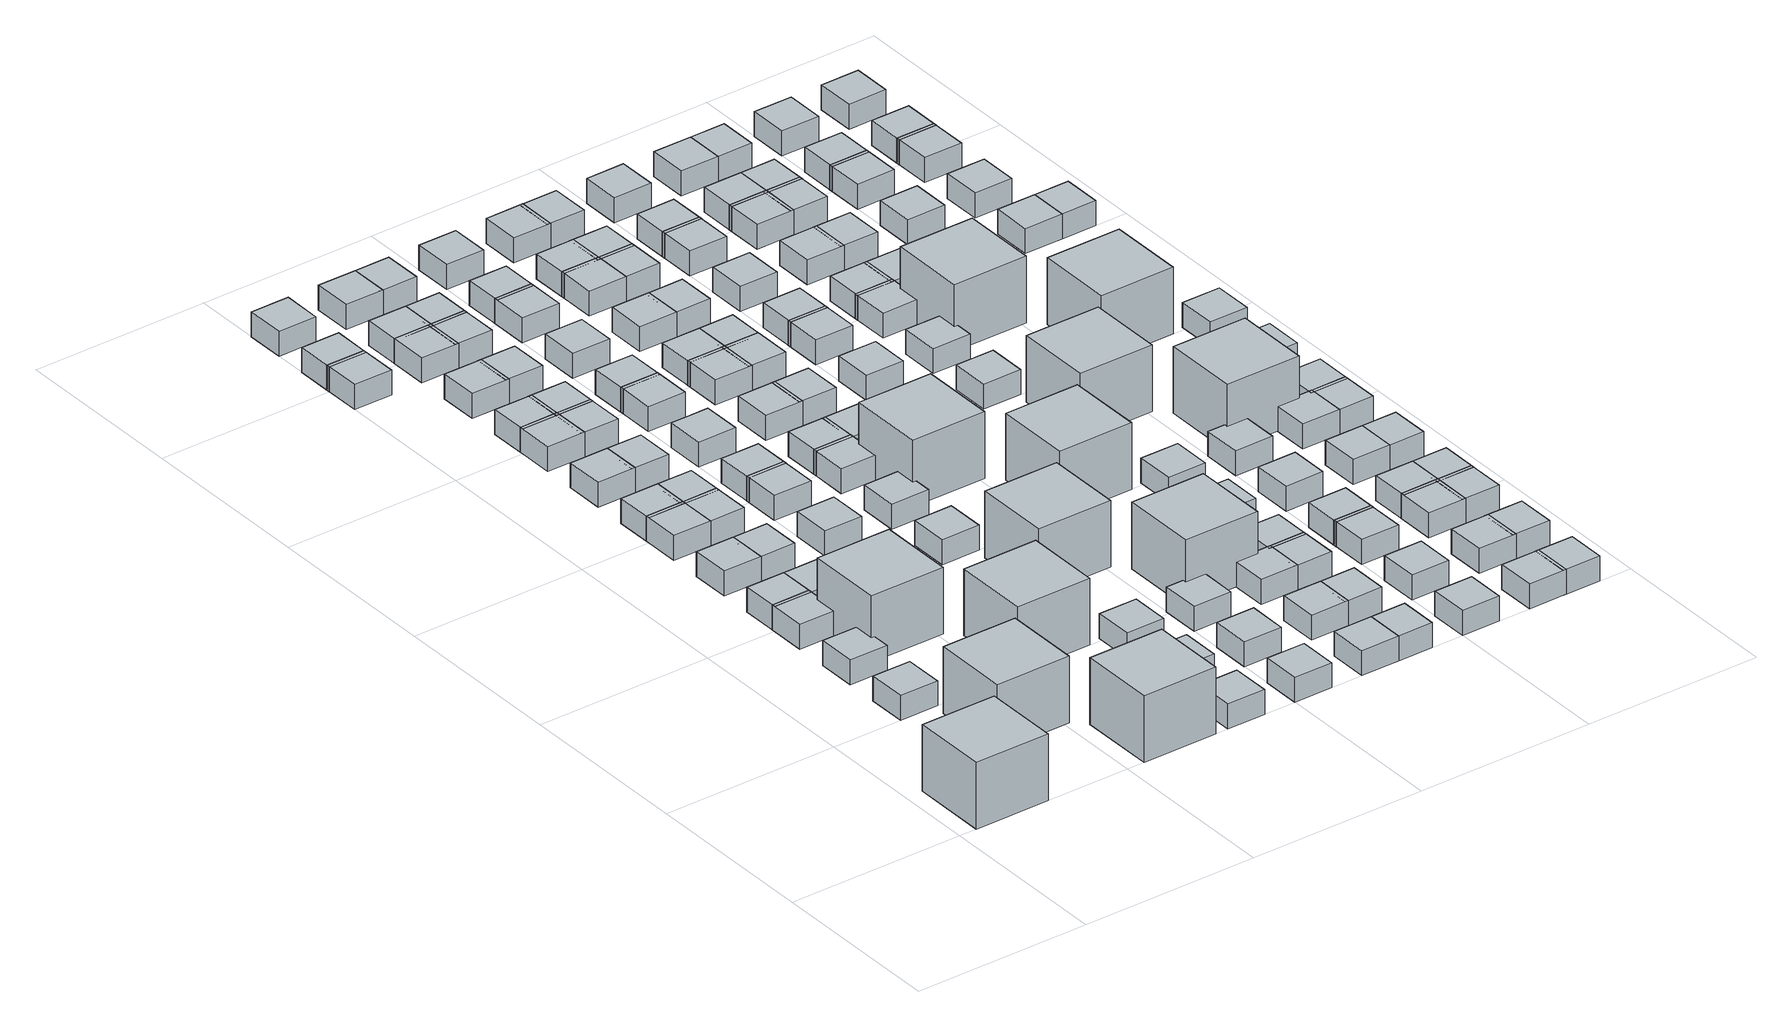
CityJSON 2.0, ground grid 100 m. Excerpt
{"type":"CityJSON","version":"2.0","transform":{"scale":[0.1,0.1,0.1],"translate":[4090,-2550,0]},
"CityObjects":{
"object1":{"type":"GenericCityObject","geometry":[{"type":"Solid","lod":"1","boundaries":[[[[0,1,2,3]],[[4,5,1,0]],[[5,6,2,1]],[[6,7,3,2]],[[7,4,0,3]],[[7,6,5,4]]]]}]},
"object2":{"type":"GenericCityObject","geometry":[{"type":"Solid","lod":"1","boundaries":[[[[8,9,10,11]],[[12,13,9,8]],[[13,14,10,9]],[[14,15,11,10]],[[15,12,8,11]],[[15,14,13,12]]]]}]},
"object3":{"type":"GenericCityObject","geometry":[{"type":"Solid","lod":"1","boundaries":[[[[16,17,18,19]],[[20,21,17,16]],[[21,22,18,17]],[[22,23,19,18]],[[23,20,16,19]],[[23,22,21,20]]]]}]},
"object4":{"type":"GenericCityObject","geometry":[{"type":"Solid","lod":"1","boundaries":[[[[24,25,26,27]],[[28,29,25,24]],[[29,30,26,25]],[[30,31,27,26]],[[31,28,24,27]],[[31,30,29,28]]]]}]},
"object5":{"type":"GenericCityObject","geometry":[{"type":"Solid","lod":"1","boundaries":[[[[32,33,34,35]],[[36,37,33,32]],[[37,38,34,33]],[[38,39,35,34]],[[39,36,32,35]],[[39,38,37,36]]]]}]},
"object6":{"type":"GenericCityObject","geometry":[{"type":"Solid","lod":"1","boundaries":[[[[40,41,42,43]],[[44,45,41,40]],[[45,46,42,41]],[[46,47,43,42]],[[47,44,40,43]],[[47,46,45,44]]]]}]},
"object7":{"type":"GenericCityObject","geometry":[{"type":"Solid","lod":"1","boundaries":[[[[48,49,50,51]],[[52,53,49,48]],[[53,54,50,49]],[[54,55,51,50]],[[55,52,48,51]],[[55,54,53,52]]]]}]},
"object8":{"type":"GenericCityObject","geometry":[{"type":"Solid","lod":"1","boundaries":[[[[56,57,58,59]],[[60,61,57,56]],[[61,62,58,57]],[[62,63,59,58]],[[63,60,56,59]],[[63,62,61,60]]]]}]},
"object9":{"type":"GenericCityObject","geometry":[{"type":"Solid","lod":"1","boundaries":[[[[64,65,66,67]],[[68,69,65,64]],[[69,70,66,65]],[[70,71,67,66]],[[71,68,64,67]],[[71,70,69,68]]]]}]},
"object10":{"type":"GenericCityObject","geometry":[{"type":"Solid","lod":"1","boundaries":[[[[72,73,74,75]],[[76,77,73,72]],[[77,78,74,73]],[[78,79,75,74]],[[79,76,72,75]],[[79,78,77,76]]]]}]},
"object11":{"type":"GenericCityObject","geometry":[{"type":"Solid","lod":"1","boundaries":[[[[80,81,82,83]],[[84,85,81,80]],[[85,86,82,81]],[[86,87,83,82]],[[87,84,80,83]],[[87,86,85,84]]]]}]},
"object12":{"type":"GenericCityObject","geometry":[{"type":"Solid","lod":"1","boundaries":[[[[88,89,90,91]],[[92,93,89,88]],[[93,94,90,89]],[[94,95,91,90]],[[95,92,88,91]],[[95,94,93,92]]]]}]},
"object13":{"type":"GenericCityObject","geometry":[{"type":"Solid","lod":"1","boundaries":[[[[96,97,98,99]],[[100,101,97,96]],[[101,102,98,97]],[[102,103,99,98]],[[103,100,96,99]],[[103,102,101,100]]]]}]},
"object14":{"type":"GenericCityObject","geometry":[{"type":"Solid","lod":"1","boundaries":[[[[104,105,106,107]],[[108,109,105,104]],[[109,110,106,105]],[[110,111,107,106]],[[111,108,104,107]],[[111,110,109,108]]]]}]},
"object15":{"type":"GenericCityObject","geometry":[{"type":"Solid","lod":"1","boundaries":[[[[112,113,114,115]],[[116,117,113,112]],[[117,118,114,113]],[[118,119,115,114]],[[119,116,112,115]],[[119,118,117,116]]]]}]},
"object16":{"type":"GenericCityObject","geometry":[{"type":"Solid","lod":"1","boundaries":[[[[120,121,122,123]],[[124,125,121,120]],[[125,126,122,121]],[[126,127,123,122]],[[127,124,120,123]],[[127,126,125,124]]]]}]},
"object17":{"type":"GenericCityObject","geometry":[{"type":"Solid","lod":"1","boundaries":[[[[128,129,130,131]],[[132,133,129,128]],[[133,134,130,129]],[[134,135,131,130]],[[135,132,128,131]],[[135,134,133,132]]]]}]},
"object18":{"type":"GenericCityObject","geometry":[{"type":"Solid","lod":"1","boundaries":[[[[136,137,138,139]],[[140,141,137,136]],[[141,142,138,137]],[[142,143,139,138]],[[143,140,136,139]],[[143,142,141,140]]]]}]},
"object19":{"type":"GenericCityObject","geometry":[{"type":"Solid","lod":"1","boundaries":[[[[144,145,146,147]],[[148,149,145,144]],[[149,150,146,145]],[[150,151,147,146]],[[151,148,144,147]],[[151,150,149,148]]]]}]},
"object20":{"type":"GenericCityObject","geometry":[{"type":"Solid","lod":"1","boundaries":[[[[152,153,154,155]],[[156,157,153,152]],[[157,158,154,153]],[[158,159,155,154]],[[159,156,152,155]],[[159,158,157,156]]]]}]},
"object21":{"type":"GenericCityObject","geometry":[{"type":"Solid","lod":"1","boundaries":[[[[160,161,162,163]],[[164,165,161,160]],[[165,166,162,161]],[[166,167,163,162]],[[167,164,160,163]],[[167,166,165,164]]]]}]},
"object22":{"type":"GenericCityObject","geometry":[{"type":"Solid","lod":"1","boundaries":[[[[168,169,170,171]],[[172,173,169,168]],[[173,174,170,169]],[[174,175,171,170]],[[175,172,168,171]],[[175,174,173,172]]]]}]},
"object23":{"type":"GenericCityObject","geometry":[{"type":"Solid","lod":"1","boundaries":[[[[176,177,178,179]],[[180,181,177,176]],[[181,182,178,177]],[[182,183,179,178]],[[183,180,176,179]],[[183,182,181,180]]]]}]},
"object24":{"type":"GenericCityObject","geometry":[{"type":"Solid","lod":"1","boundaries":[[[[184,185,186,187]],[[188,189,185,184]],[[189,190,186,185]],[[190,191,187,186]],[[191,188,184,187]],[[191,190,189,188]]]]}]},
"object25":{"type":"GenericCityObject","geometry":[{"type":"Solid","lod":"1","boundaries":[[[[192,193,194,195]],[[196,197,193,192]],[[197,198,194,193]],[[198,199,195,194]],[[199,196,192,195]],[[199,198,197,196]]]]}]},
"object26":{"type":"GenericCityObject","geometry":[{"type":"Solid","lod":"1","boundaries":[[[[200,201,202,203]],[[204,205,201,200]],[[205,206,202,201]],[[206,207,203,202]],[[207,204,200,203]],[[207,206,205,204]]]]}]},
"object27":{"type":"GenericCityObject","geometry":[{"type":"Solid","lod":"1","boundaries":[[[[208,209,210,211]],[[212,213,209,208]],[[213,214,210,209]],[[214,215,211,210]],[[215,212,208,211]],[[215,214,213,212]]]]}]},
"object28":{"type":"GenericCityObject","geometry":[{"type":"Solid","lod":"1","boundaries":[[[[216,217,218,219]],[[220,221,217,216]],[[221,222,218,217]],[[222,223,219,218]],[[223,220,216,219]],[[223,222,221,220]]]]}]},
"object29":{"type":"GenericCityObject","geometry":[{"type":"Solid","lod":"1","boundaries":[[[[224,225,226,227]],[[228,229,225,224]],[[229,230,226,225]],[[230,231,227,226]],[[231,228,224,227]],[[231,230,229,228]]]]}]},
"object30":{"type":"GenericCityObject","geometry":[{"type":"Solid","lod":"1","boundaries":[[[[232,233,234,235]],[[236,237,233,232]],[[237,238,234,233]],[[238,239,235,234]],[[239,236,232,235]],[[239,238,237,236]]]]}]},
"object31":{"type":"GenericCityObject","geometry":[{"type":"Solid","lod":"1","boundaries":[[[[240,241,242,243]],[[244,245,241,240]],[[245,246,242,241]],[[246,247,243,242]],[[247,244,240,243]],[[247,246,245,244]]]]}]},
"object32":{"type":"GenericCityObject","geometry":[{"type":"Solid","lod":"1","boundaries":[[[[248,249,250,251]],[[252,253,249,248]],[[253,254,250,249]],[[254,255,251,250]],[[255,252,248,251]],[[255,254,253,252]]]]}]},
"object33":{"type":"GenericCityObject","geometry":[{"type":"Solid","lod":"1","boundaries":[[[[256,257,258,259]],[[260,261,257,256]],[[261,262,258,257]],[[262,263,259,258]],[[263,260,256,259]],[[263,262,261,260]]]]}]},
"object34":{"type":"GenericCityObject","geometry":[{"type":"Solid","lod":"1","boundaries":[[[[264,265,266,267]],[[268,269,265,264]],[[269,270,266,265]],[[270,271,267,266]],[[271,268,264,267]],[[271,270,269,268]]]]}]},
"object35":{"type":"GenericCityObject","geometry":[{"type":"Solid","lod":"1","boundaries":[[[[272,273,274,275]],[[276,277,273,272]],[[277,278,274,273]],[[278,279,275,274]],[[279,276,272,275]],[[279,278,277,276]]]]}]},
"object36":{"type":"GenericCityObject","geometry":[{"type":"Solid","lod":"1","boundaries":[[[[280,281,282,283]],[[284,285,281,280]],[[285,286,282,281]],[[286,287,283,282]],[[287,284,280,283]],[[287,286,285,284]]]]}]},
"object37":{"type":"GenericCityObject","geometry":[{"type":"Solid","lod":"1","boundaries":[[[[288,289,290,291]],[[292,293,289,288]],[[293,294,290,289]],[[294,295,291,290]],[[295,292,288,291]],[[295,294,293,292]]]]}]},
"object38":{"type":"GenericCityObject","geometry":[{"type":"Solid","lod":"1","boundaries":[[[[296,297,298,299]],[[300,301,297,296]],[[301,302,298,297]],[[302,303,299,298]],[[303,300,296,299]],[[303,302,301,300]]]]}]},
"object39":{"type":"GenericCityObject","geometry":[{"type":"Solid","lod":"1","boundaries":[[[[304,305,306,307]],[[308,309,305,304]],[[309,310,306,305]],[[310,311,307,306]],[[311,308,304,307]],[[311,310,309,308]]]]}]},
"object40":{"type":"GenericCityObject","geometry":[{"type":"Solid","lod":"1","boundaries":[[[[312,313,314,315]],[[316,317,313,312]],[[317,318,314,313]],[[318,319,315,314]],[[319,316,312,315]],[[319,318,317,316]]]]}]},
"object41":{"type":"GenericCityObject","geometry":[{"type":"Solid","lod":"1","boundaries":[[[[320,321,322,323]],[[324,325,321,320]],[[325,326,322,321]],[[326,327,323,322]],[[327,324,320,323]],[[327,326,325,324]]]]}]},
"object42":{"type":"GenericCityObject","geometry":[{"type":"Solid","lod":"1","boundaries":[[[[328,329,330,331]],[[332,333,329,328]],[[333,334,330,329]],[[334,335,331,330]],[[335,332,328,331]],[[335,334,333,332]]]]}]},
"object43":{"type":"GenericCityObject","geometry":[{"type":"Solid","lod":"1","boundaries":[[[[336,337,338,339]],[[340,341,337,336]],[[341,342,338,337]],[[342,343,339,338]],[[343,340,336,339]],[[343,342,341,340]]]]}]},
"object44":{"type":"GenericCityObject","geometry":[{"type":"Solid","lod":"1","boundaries":[[[[344,345,346,347]],[[348,349,345,344]],[[349,350,346,345]],[[350,351,347,346]],[[351,348,344,347]],[[351,350,349,348]]]]}]},
"object45":{"type":"GenericCityObject","geometry":[{"type":"Solid","lod":"1","boundaries":[[[[352,353,354,355]],[[356,357,353,352]],[[357,358,354,353]],[[358,359,355,354]],[[359,356,352,355]],[[359,358,357,356]]]]}]},
"object46":{"type":"GenericCityObject","geometry":[{"type":"Solid","lod":"1","boundaries":[[[[360,361,362,363]],[[364,365,361,360]],[[365,366,362,361]],[[366,367,363,362]],[[367,364,360,363]],[[367,366,365,364]]]]}]},
"object47":{"type":"GenericCityObject","geometry":[{"type":"Solid","lod":"1","boundaries":[[[[368,369,370,371]],[[372,373,369,368]],[[373,374,370,369]],[[374,375,371,370]],[[375,372,368,371]],[[375,374,373,372]]]]}]},
"object48":{"type":"GenericCityObject","geometry":[{"type":"Solid","lod":"1","boundaries":[[[[376,377,378,379]],[[380,381,377,376]],[[381,382,378,377]],[[382,383,379,378]],[[383,380,376,379]],[[383,382,381,380]]]]}]},
"object49":{"type":"GenericCityObject","geometry":[{"type":"Solid","lod":"1","boundaries":[[[[384,385,386,387]],[[388,389,385,384]],[[389,390,386,385]],[[390,391,387,386]],[[391,388,384,387]],[[391,390,389,388]]]]}]},
"object50":{"type":"GenericCityObject","geometry":[{"type":"Solid","lod":"1","boundaries":[[[[392,393,394,395]],[[396,397,393,392]],[[397,398,394,393]],[[398,399,395,394]],[[399,396,392,395]],[[399,398,397,396]]]]}]},
"object51":{"type":"GenericCityObject","geometry":[{"type":"Solid","lod":"1","boundaries":[[[[400,401,402,403]],[[404,405,401,400]],[[405,406,402,401]],[[406,407,403,402]],[[407,404,400,403]],[[407,406,405,404]]]]}]},
"object52":{"type":"GenericCityObject","geometry":[{"type":"Solid","lod":"1","boundaries":[[[[408,409,410,411]],[[412,413,409,408]],[[413,414,410,409]],[[414,415,411,410]],[[415,412,408,411]],[[415,414,413,412]]]]}]},
"object53":{"type":"GenericCityObject","geometry":[{"type":"Solid","lod":"1","boundaries":[[[[416,417,418,419]],[[420,421,417,416]],[[421,422,418,417]],[[422,423,419,418]],[[423,420,416,419]],[[423,422,421,420]]]]}]},
"object54":{"type":"GenericCityObject","geometry":[{"type":"Solid","lod":"1","boundaries":[[[[424,425,426,427]],[[428,429,425,424]],[[429,430,426,425]],[[430,431,427,426]],[[431,428,424,427]],[[431,430,429,428]]]]}]},
"object55":{"type":"GenericCityObject","geometry":[{"type":"Solid","lod":"1","boundaries":[[[[432,433,434,435]],[[436,437,433,432]],[[437,438,434,433]],[[438,439,435,434]],[[439,436,432,435]],[[439,438,437,436]]]]}]},
"object56":{"type":"GenericCityObject","geometry":[{"type":"Solid","lod":"1","boundaries":[[[[440,441,442,443]],[[444,445,441,440]],[[445,446,442,441]],[[446,447,443,442]],[[447,444,440,443]],[[447,446,445,444]]]]}]},
"object57":{"type":"GenericCityObject","geometry":[{"type":"Solid","lod":"1","boundaries":[[[[448,449,450,451]],[[452,453,449,448]],[[453,454,450,449]],[[454,455,451,450]],[[455,452,448,451]],[[455,454,453,452]]]]}]},
"object58":{"type":"GenericCityObject","geometry":[{"type":"Solid","lod":"1","boundaries":[[[[456,457,458,459]],[[460,461,457,456]],[[461,462,458,457]],[[462,463,459,458]],[[463,460,456,459]],[[463,462,461,460]]]]}]},
"object59":{"type":"GenericCityObject","geometry":[{"type":"Solid","lod":"1","boundaries":[[[[464,465,466,467]],[[468,469,465,464]],[[469,470,466,465]],[[470,471,467,466]],[[471,468,464,467]],[[471,470,469,468]]]]}]},
"object60":{"type":"GenericCityObject","geometry":[{"type":"Solid","lod":"1","boundaries":[[[[472,473,474,475]],[[476,477,473,472]],[[477,478,474,473]],[[478,479,475,474]],[[479,476,472,475]],[[479,478,477,476]]]]}]},
"object61":{"type":"GenericCityObject","geometry":[{"type":"Solid","lod":"1","boundaries":[[[[480,481,482,483]],[[484,485,481,480]],[[485,486,482,481]],[[486,487,483,482]],[[487,484,480,483]],[[487,486,485,484]]]]}]},
"object62":{"type":"GenericCityObject","geometry":[{"type":"Solid","lod":"1","boundaries":[[[[488,489,490,491]],[[492,493,489,488]],[[493,494,490,489]],[[494,495,491,490]],[[495,492,488,491]],[[495,494,493,492]]]]}]},
"object63":{"type":"GenericCityObject","geometry":[{"type":"Solid","lod":"1","boundaries":[[[[496,497,498,499]],[[500,501,497,496]],[[501,502,498,497]],[[502,503,499,498]],[[503,500,496,499]],[[503,502,501,500]]]]}]},
"object64":{"type":"GenericCityObject","geometry":[{"type":"Solid","lod":"1","boundaries":[[[[504,505,506,507]],[[508,509,505,504]],[[509,510,506,505]],[[510,511,507,506]],[[511,508,504,507]],[[511,510,509,508]]]]}]},
"object65":{"type":"GenericCityObject","geometry":[{"type":"Solid","lod":"1","boundaries":[[[[512,513,514,515]],[[516,517,513,512]],[[517,518,514,513]],[[518,519,515,514]],[[519,516,512,515]],[[519,518,517,516]]]]}]},
"object66":{"type":"GenericCityObject","geometry":[{"type":"Solid","lod":"1","boundaries":[[[[520,521,522,523]],[[524,525,521,520]],[[525,526,522,521]],[[526,527,523,522]],[[527,524,520,523]],[[527,526,525,524]]]]}]},
"object67":{"type":"GenericCityObject","geometry":[{"type":"Solid","lod":"1","boundaries":[[[[528,529,530,531]],[[532,533,529,528]],[[533,534,530,529]],[[534,535,531,530]],[[535,532,528,531]],[[535,534,533,532]]]]}]},
"object68":{"type":"GenericCityObject","geometry":[{"type":"Solid","lod":"1","boundaries":[[[[536,537,538,539]],[[540,541,537,536]],[[541,542,538,537]],[[542,543,539,538]],[[543,540,536,539]],[[543,542,541,540]]]]}]},
"object69":{"type":"GenericCityObject","geometry":[{"type":"Solid","lod":"1","boundaries":[[[[544,545,546,547]],[[548,549,545,544]],[[549,550,546,545]],[[550,551,547,546]],[[551,548,544,547]],[[551,550,549,548]]]]}]},
"object70":{"type":"GenericCityObject","geometry":[{"type":"Solid","lod":"1","boundaries":[[[[552,553,554,555]],[[556,557,553,552]],[[557,558,554,553]],[[558,559,555,554]],[[559,556,552,555]],[[559,558,557,556]]]]}]},
"object71":{"type":"GenericCityObject","geometry":[{"type":"Solid","lod":"1","boundaries":[[[[560,561,562,563]],[[564,565,561,560]],[[565,566,562,561]],[[566,567,563,562]],[[567,564,560,563]],[[567,566,565,564]]]]}]},
"object72":{"type":"GenericCityObject","geometry":[{"type":"Solid","lod":"1","boundaries":[[[[568,569,570,571]],[[572,573,569,568]],[[573,574,570,569]],[[574,575,571,570]],[[575,572,568,571]],[[575,574,573,572]]]]}]},
"object73":{"type":"GenericCityObject","geometry":[{"type":"Solid","lod":"1","boundaries":[[[[576,577,578,579]],[[580,581,577,576]],[[581,582,578,577]],[[582,583,579,578]],[[583,580,576,579]],[[583,582,581,580]]]]}]},
"object74":{"type":"GenericCityObject","geometry":[{"type":"Solid","lod":"1","boundaries":[[[[584,585,586,587]],[[588,589,585,584]],[[589,590,586,585]],[[590,591,587,586]],[[591,588,584,587]],[[591,590,589,588]]]]}]},
"object75":{"type":"GenericCityObject","geometry":[{"type":"Solid","lod":"1","boundaries":[[[[592,593,594,595]],[[596,597,593,592]],[[597,598,594,593]],[[598,599,595,594]],[[599,596,592,595]],[[599,598,597,596]]]]}]},
"object76":{"type":"GenericCityObject","geometry":[{"type":"Solid","lod":"1","boundaries":[[[[600,601,602,603]],[[604,605,601,600]],[[605,606,602,601]],[[606,607,603,602]],[[607,604,600,603]],[[607,606,605,604]]]]}]},
"object77":{"type":"GenericCityObject","geometry":[{"type":"Solid","lod":"1","boundaries":[[[[608,609,610,611]],[[612,613,609,608]],[[613,614,610,609]],[[614,615,611,610]],[[615,612,608,611]],[[615,614,613,612]]]]}]},
"object78":{"type":"GenericCityObject","geometry":[{"type":"Solid","lod":"1","boundaries":[[[[616,617,618,619]],[[620,621,617,616]],[[621,622,618,617]],[[622,623,619,618]],[[623,620,616,619]],[[623,622,621,620]]]]}]},
"object79":{"type":"GenericCityObject","geometry":[{"type":"Solid","lod":"1","boundaries":[[[[624,625,626,627]],[[628,629,625,624]],[[629,630,626,625]],[[630,631,627,626]],[[631,628,624,627]],[[631,630,629,628]]]]}]},
"object80":{"type":"GenericCityObject","geometry":[{"type":"Solid","lod":"1","boundaries":[[[[632,633,634,635]],[[636,637,633,632]],[[637,638,634,633]],[[638,639,635,634]],[[639,636,632,635]],[[639,638,637,636]]]]}]},
"object81":{"type":"GenericCityObject","geometry":[{"type":"Solid","lod":"1","boundaries":[[[[640,641,642,643]],[[644,645,641,640]],[[645,646,642,641]],[[646,647,643,642]],[[647,644,640,643]],[[647,646,645,644]]]]}]},
"object82":{"type":"GenericCityObject","geometry":[{"type":"Solid","lod":"1","boundaries":[[[[648,649,650,651]],[[652,653,649,648]],[[653,654,650,649]],[[654,655,651,650]],[[655,652,648,651]],[[655,654,653,652]]]]}]},
"object83":{"type":"GenericCityObject","geometry":[{"type":"Solid","lod":"1","boundaries":[[[[656,657,658,659]],[[660,661,657,656]],[[661,662,658,657]],[[662,663,659,658]],[[663,660,656,659]],[[663,662,661,660]]]]}]},
"object84":{"type":"GenericCityObject","geometry":[{"type":"Solid","lod":"1","boundaries":[[[[664,665,666,667]],[[668,669,665,664]],[[669,670,666,665]],[[670,671,667,666]],[[671,668,664,667]],[[671,670,669,668]]]]}]},
"object85":{"type":"GenericCityObject","geometry":[{"type":"Solid","lod":"1","boundaries":[[[[672,673,674,675]],[[676,677,673,672]],[[677,678,674,673]],[[678,679,675,674]],[[679,676,672,675]],[[679,678,677,676]]]]}]},
"object86":{"type":"GenericCityObject","geometry":[{"type":"Solid","lod":"1","boundaries":[[[[680,681,682,683]],[[684,685,681,680]],[[685,686,682,681]],[[686,687,683,682]],[[687,684,680,683]],[[687,686,685,684]]]]}]},
"object87":{"type":"GenericCityObject","geometry":[{"type":"Solid","lod":"1","boundaries":[[[[688,689,690,691]],[[692,693,689,688]],[[693,694,690,689]],[[694,695,691,690]],[[695,692,688,691]],[[695,694,693,692]]]]}]},
"object88":{"type":"GenericCityObject","geometry":[{"type":"Solid","lod":"1","boundaries":[[[[696,697,698,699]],[[700,701,697,696]],[[701,702,698,697]],[[702,703,699,698]],[[703,700,696,699]],[[703,702,701,700]]]]}]},
"object89":{"type":"GenericCityObject","geometry":[{"type":"Solid","lod":"1","boundaries":[[[[704,705,706,707]],[[708,709,705,704]],[[709,710,706,705]],[[710,711,707,706]],[[711,708,704,707]],[[711,710,709,708]]]]}]},
"object90":{"type":"GenericCityObject","geometry":[{"type":"Solid","lod":"1","boundaries":[[[[712,713,714,715]],[[716,717,713,712]],[[717,718,714,713]],[[718,719,715,714]],[[719,716,712,715]],[[719,718,717,716]]]]}]},
"object91":{"type":"GenericCityObject","geometry":[{"type":"Solid","lod":"1","boundaries":[[[[720,721,722,723]],[[724,725,721,720]],[[725,726,722,721]],[[726,727,723,722]],[[727,724,720,723]],[[727,726,725,724]]]]}]},
"object92":{"type":"GenericCityObject","geometry":[{"type":"Solid","lod":"1","boundaries":[[[[728,729,730,731]],[[732,733,729,728]],[[733,734,730,729]],[[734,735,731,730]],[[735,732,728,731]],[[735,734,733,732]]]]}]},
"object93":{"type":"GenericCityObject","geometry":[{"type":"Solid","lod":"1","boundaries":[[[[736,737,738,739]],[[740,741,737,736]],[[741,742,738,737]],[[742,743,739,738]],[[743,740,736,739]],[[743,742,741,740]]]]}]},
"object94":{"type":"GenericCityObject","geometry":[{"type":"Solid","lod":"1","boundaries":[[[[744,745,746,747]],[[748,749,745,744]],[[749,750,746,745]],[[750,751,747,746]],[[751,748,744,747]],[[751,750,749,748]]]]}]},
"object95":{"type":"GenericCityObject","geometry":[{"type":"Solid","lod":"1","boundaries":[[[[752,753,754,755]],[[756,757,753,752]],[[757,758,754,753]],[[758,759,755,754]],[[759,756,752,755]],[[759,758,757,756]]]]}]},
"object96":{"type":"GenericCityObject","geometry":[{"type":"Solid","lod":"1","boundaries":[[[[760,761,762,763]],[[764,765,761,760]],[[765,766,762,761]],[[766,767,763,762]],[[767,764,760,763]],[[767,766,765,764]]]]}]},
"object97":{"type":"GenericCityObject","geometry":[{"type":"Solid","lod":"1","boundaries":[[[[768,769,770,771]],[[772,773,769,768]],[[773,774,770,769]],[[774,775,771,770]],[[775,772,768,771]],[[775,774,773,772]]]]}]},
"object98":{"type":"GenericCityObject","geometry":[{"type":"Solid","lod":"1","boundaries":[[[[776,777,778,779]],[[780,781,777,776]],[[781,782,778,777]],[[782,783,779,778]],[[783,780,776,779]],[[783,782,781,780]]]]}]},
"object99":{"type":"GenericCityObject","geometry":[{"type":"Solid","lod":"1","boundaries":[[[[784,785,786,787]],[[788,789,785,784]],[[789,790,786,785]],[[790,791,787,786]],[[791,788,784,787]],[[791,790,789,788]]]]}]},
"object100":{"type":"GenericCityObject","geometry":[{"type":"Solid","lod":"1","boundaries":[[[[792,793,794,795]],[[796,797,793,792]],[[797,798,794,793]],[[798,799,795,794]],[[799,796,792,795]],[[799,798,797,796]]]]}]},
"object101":{"type":"GenericCityObject","geometry":[{"type":"Solid","lod":"1","boundaries":[[[[800,801,802,803]],[[804,805,801,800]],[[805,806,802,801]],[[806,807,803,802]],[[807,804,800,803]],[[807,806,805,804]]]]}]},
"object102":{"type":"GenericCityObject","geometry":[{"type":"Solid","lod":"1","boundaries":[[[[808,809,810,811]],[[812,813,809,808]],[[813,814,810,809]],[[814,815,811,810]],[[815,812,808,811]],[[815,814,813,812]]]]}]},
"object103":{"type":"GenericCityObject","geometry":[{"type":"Solid","lod":"1","boundaries":[[[[816,817,818,819]],[[820,821,817,816]],[[821,822,818,817]],[[822,823,819,818]],[[823,820,816,819]],[[823,822,821,820]]]]}]},
"object104":{"type":"GenericCityObject","geometry":[{"type":"Solid","lod":"1","boundaries":[[[[824,825,826,827]],[[828,829,825,824]],[[829,830,826,825]],[[830,831,827,826]],[[831,828,824,827]],[[831,830,829,828]]]]}]},
"object105":{"type":"GenericCityObject","geometry":[{"type":"Solid","lod":"1","boundaries":[[[[832,833,834,835]],[[836,837,833,832]],[[837,838,834,833]],[[838,839,835,834]],[[839,836,832,835]],[[839,838,837,836]]]]}]},
"object106":{"type":"GenericCityObject","geometry":[{"type":"Solid","lod":"1","boundaries":[[[[840,841,842,843]],[[844,845,841,840]],[[845,846,842,841]],[[846,847,843,842]],[[847,844,840,843]],[[847,846,845,844]]]]}]},
"object107":{"type":"GenericCityObject","geometry":[{"type":"Solid","lod":"1","boundaries":[[[[848,849,850,851]],[[852,853,849,848]],[[853,854,850,849]],[[854,855,851,850]],[[855,852,848,851]],[[855,854,853,852]]]]}]},
"object108":{"type":"GenericCityObject","geometry":[{"type":"Solid","lod":"1","boundaries":[[[[856,857,858,859]],[[860,861,857,856]],[[861,862,858,857]],[[862,863,859,858]],[[863,860,856,859]],[[863,862,861,860]]]]}]},
"object109":{"type":"GenericCityObject","geometry":[{"type":"Solid","lod":"1","boundaries":[[[[864,865,866,867]],[[868,869,865,864]],[[869,870,866,865]],[[870,871,867,866]],[[871,868,864,867]],[[871,870,869,868]]]]}]},
"object110":{"type":"GenericCityObject","geometry":[{"type":"Solid","lod":"1","boundaries":[[[[872,873,874,875]],[[876,877,873,872]],[[877,878,874,873]],[[878,879,875,874]],[[879,876,872,875]],[[879,878,877,876]]]]}]},
"object111":{"type":"GenericCityObject","geometry":[{"type":"Solid","lod":"1","boundaries":[[[[880,881,882,883]],[[884,885,881,880]],[[885,886,882,881]],[[886,887,883,882]],[[887,884,880,883]],[[887,886,885,884]]]]}]},
"object112":{"type":"GenericCityObject","geometry":[{"type":"Solid","lod":"1","boundaries":[[[[888,889,890,891]],[[892,893,889,888]],[[893,894,890,889]],[[894,895,891,890]],[[895,892,888,891]],[[895,894,893,892]]]]}]},
"object113":{"type":"GenericCityObject","geometry":[{"type":"Solid","lod":"1","boundaries":[[[[896,897,898,899]],[[900,901,897,896]],[[901,902,898,897]],[[902,903,899,898]],[[903,900,896,899]],[[903,902,901,900]]]]}]},
"object114":{"type":"GenericCityObject","geometry":[{"type":"Solid","lod":"1","boundaries":[[[[904,905,906,907]],[[908,909,905,904]],[[909,910,906,905]],[[910,911,907,906]],[[911,908,904,907]],[[911,910,909,908]]]]}]},
"object115":{"type":"GenericCityObject","geometry":[{"type":"Solid","lod":"1","boundaries":[[[[912,913,914,915]],[[916,917,913,912]],[[917,918,914,913]],[[918,919,915,914]],[[919,916,912,915]],[[919,918,917,916]]]]}]},
"object116":{"type":"GenericCityObject","geometry":[{"type":"Solid","lod":"1","boundaries":[[[[920,921,922,923]],[[924,925,921,920]],[[925,926,922,921]],[[926,927,923,922]],[[927,924,920,923]],[[927,926,925,924]]]]}]},
"object117":{"type":"GenericCityObject","geometry":[{"type":"Solid","lod":"1","boundaries":[[[[928,929,930,931]],[[932,933,929,928]],[[933,934,930,929]],[[934,935,931,930]],[[935,932,928,931]],[[935,934,933,932]]]]}]},
"object118":{"type":"GenericCityObject","geometry":[{"type":"Solid","lod":"1","boundaries":[[[[936,937,938,939]],[[940,941,937,936]],[[941,942,938,937]],[[942,943,939,938]],[[943,940,936,939]],[[943,942,941,940]]]]}]},
"object119":{"type":"GenericCityObject","geometry":[{"type":"Solid","lod":"1","boundaries":[[[[944,945,946,947]],[[948,949,945,944]],[[949,950,946,945]],[[950,951,947,946]],[[951,948,944,947]],[[951,950,949,948]]]]}]},
"object120":{"type":"GenericCityObject","geometry":[{"type":"Solid","lod":"1","boundaries":[[[[952,953,954,955]],[[956,957,953,952]],[[957,958,954,953]],[[958,959,955,954]],[[959,956,952,955]],[[959,958,957,956]]]]}]},
"object121":{"type":"GenericCityObject","geometry":[{"type":"Solid","lod":"1","boundaries":[[[[960,961,962,963]],[[964,965,961,960]],[[965,966,962,961]],[[966,967,963,962]],[[967,964,960,963]],[[967,966,965,964]]]]}]},
"object122":{"type":"GenericCityObject","geometry":[{"type":"Solid","lod":"1","boundaries":[[[[968,969,970,971]],[[972,973,969,968]],[[973,974,970,969]],[[974,975,971,970]],[[975,972,968,971]],[[975,974,973,972]]]]}]},
"object123":{"type":"GenericCityObject","geometry":[{"type":"Solid","lod":"1","boundaries":[[[[976,977,978,979]],[[980,981,977,976]],[[981,982,978,977]],[[982,983,979,978]],[[983,980,976,979]],[[983,982,981,980]]]]}]},
"object124":{"type":"GenericCityObject","geometry":[{"type":"Solid","lod":"1","boundaries":[[[[984,985,986,987]],[[988,989,985,984]],[[989,990,986,985]],[[990,991,987,986]],[[991,988,984,987]],[[991,990,989,988]]]]}]},
"object125":{"type":"GenericCityObject","geometry":[{"type":"Solid","lod":"1","boundaries":[[[[992,993,994,995]],[[996,997,993,992]],[[997,998,994,993]],[[998,999,995,994]],[[999,996,992,995]],[[999,998,997,996]]]]}]},
"object126":{"type":"GenericCityObject","geometry":[{"type":"Solid","lod":"1","boundaries":[[[[1000,1001,1002,1003]],[[1004,1005,1001,1000]],[[1005,1006,1002,1001]],[[1006,1007,1003,1002]],[[1007,1004,1000,1003]],[[1007,1006,1005,1004]]]]}]},
"object127":{"type":"GenericCityObject","geometry":[{"type":"Solid","lod":"1","boundaries":[[[[1008,1009,1010,1011]],[[1012,1013,1009,1008]],[[1013,1014,1010,1009]],[[1014,1015,1011,1010]],[[1015,1012,1008,1011]],[[1015,1014,1013,1012]]]]}]},
"object128":{"type":"GenericCityObject","geometry":[{"type":"Solid","lod":"1","boundaries":[[[[1016,1017,1018,1019]],[[1020,1021,1017,1016]],[[1021,1022,1018,1017]],[[1022,1023,1019,1018]],[[1023,1020,1016,1019]],[[1023,1022,1021,1020]]]]}]},
"object129":{"type":"GenericCityObject","geometry":[{"type":"Solid","lod":"1","boundaries":[[[[1024,1025,1026,1027]],[[1028,1029,1025,1024]],[[1029,1030,1026,1025]],[[1030,1031,1027,1026]],[[1031,1028,1024,1027]],[[1031,1030,1029,1028]]]]}]},
"object130":{"type":"GenericCityObject","geometry":[{"type":"Solid","lod":"1","boundaries":[[[[1032,1033,1034,1035]],[[1036,1037,1033,1032]],[[1037,1038,1034,1033]],[[1038,1039,1035,1034]],[[1039,1036,1032,1035]],[[1039,1038,1037,1036]]]]}]},
"object131":{"type":"GenericCityObject","geometry":[{"type":"Solid","lod":"1","boundaries":[[[[1040,1041,1042,1043]],[[1044,1045,1041,1040]],[[1045,1046,1042,1041]],[[1046,1047,1043,1042]],[[1047,1044,1040,1043]],[[1047,1046,1045,1044]]]]}]},
"object132":{"type":"GenericCityObject","geometry":[{"type":"Solid","lod":"1","boundaries":[[[[1048,1049,1050,1051]],[[1052,1053,1049,1048]],[[1053,1054,1050,1049]],[[1054,1055,1051,1050]],[[1055,1052,1048,1051]],[[1055,1054,1053,1052]]]]}]},
"object133":{"type":"GenericCityObject","geometry":[{"type":"Solid","lod":"1","boundaries":[[[[1056,1057,1058,1059]],[[1060,1061,1057,1056]],[[1061,1062,1058,1057]],[[1062,1063,1059,1058]],[[1063,1060,1056,1059]],[[1063,1062,1061,1060]]]]}]},
"object134":{"type":"GenericCityObject","geometry":[{"type":"Solid","lod":"1","boundaries":[[[[1064,1065,1066,1067]],[[1068,1069,1065,1064]],[[1069,1070,1066,1065]],[[1070,1071,1067,1066]],[[1071,1068,1064,1067]],[[1071,1070,1069,1068]]]]}]},
"object135":{"type":"GenericCityObject","geometry":[{"type":"Solid","lod":"1","boundaries":[[[[1072,1073,1074,1075]],[[1076,1077,1073,1072]],[[1077,1078,1074,1073]],[[1078,1079,1075,1074]],[[1079,1076,1072,1075]],[[1079,1078,1077,1076]]]]}]},
"object136":{"type":"GenericCityObject","geometry":[{"type":"Solid","lod":"1","boundaries":[[[[1080,1081,1082,1083]],[[1084,1085,1081,1080]],[[1085,1086,1082,1081]],[[1086,1087,1083,1082]],[[1087,1084,1080,1083]],[[1087,1086,1085,1084]]]]}]},
"object137":{"type":"GenericCityObject","geometry":[{"type":"Solid","lod":"1","boundaries":[[[[1088,1089,1090,1091]],[[1092,1093,1089,1088]],[[1093,1094,1090,1089]],[[1094,1095,1091,1090]],[[1095,1092,1088,1091]],[[1095,1094,1093,1092]]]]}]},
"object138":{"type":"GenericCityObject","geometry":[{"type":"Solid","lod":"1","boundaries":[[[[1096,1097,1098,1099]],[[1100,1101,1097,1096]],[[1101,1102,1098,1097]],[[1102,1103,1099,1098]],[[1103,1100,1096,1099]],[[1103,1102,1101,1100]]]]}]},
"object139":{"type":"GenericCityObject","geometry":[{"type":"Solid","lod":"1","boundaries":[[[[1104,1105,1106,1107]],[[1108,1109,1105,1104]],[[1109,1110,1106,1105]],[[1110,1111,1107,1106]],[[1111,1108,1104,1107]],[[1111,1110,1109,1108]]]]}]}
},
"vertices":[
[100,0,0],[529,0,0],[529,429,0],[100,429,0],[100,0,375],[529,0,375],[529,429,375],[100,429,375],
[400,1000,0],[620,1000,0],[620,1220,0],[400,1220,0],[400,1000,140],[620,1000,140],[620,1220,140],[400,1220,140],
[400,1400,0],[620,1400,0],[620,1620,0],[400,1620,0],[400,1400,140],[620,1400,140],[620,1620,140],[400,1620,140],
[600,500,0],[1029,500,0],[1029,929,0],[600,929,0],[600,500,375],[1029,500,375],[1029,929,375],[600,929,375],
[400,1800,0],[620,1800,0],[620,2020,0],[400,2020,0],[400,1800,140],[620,1800,140],[620,2020,140],[400,2020,140],
[400,2000,0],[620,2000,0],[620,2220,0],[400,2220,0],[400,2000,140],[620,2000,140],[620,2220,140],[400,2220,140],
[400,2400,0],[620,2400,0],[620,2620,0],[400,2620,0],[400,2400,140],[620,2400,140],[620,2620,140],[400,2620,140],
[600,1500,0],[1029,1500,0],[1029,1929,0],[600,1929,0],[600,1500,375],[1029,1500,375],[1029,1929,375],[600,1929,375],
[600,2000,0],[820,2000,0],[820,2220,0],[600,2220,0],[600,2000,140],[820,2000,140],[820,2220,140],[600,2220,140],
[1100,0,0],[1529,0,0],[1529,429,0],[1100,429,0],[1100,0,375],[1529,0,375],[1529,429,375],[1100,429,375],
[400,2800,0],[620,2800,0],[620,3020,0],[400,3020,0],[400,2800,140],[620,2800,140],[620,3020,140],[400,3020,140],
[400,3000,0],[620,3000,0],[620,3220,0],[400,3220,0],[400,3000,140],[620,3000,140],[620,3220,140],[400,3220,140],
[600,2400,0],[820,2400,0],[820,2620,0],[600,2620,0],[600,2400,140],[820,2400,140],[820,2620,140],[600,2620,140],
[400,3400,0],[620,3400,0],[620,3620,0],[400,3620,0],[400,3400,140],[620,3400,140],[620,3620,140],[400,3620,140],
[0,4800,0],[220,4800,0],[220,5020,0],[0,5020,0],[0,4800,140],[220,4800,140],[220,5020,140],[0,5020,140],
[600,2800,0],[820,2800,0],[820,3020,0],[600,3020,0],[600,2800,140],[820,2800,140],[820,3020,140],[600,3020,140],
[0,5000,0],[220,5000,0],[220,5220,0],[0,5220,0],[0,5000,140],[220,5000,140],[220,5220,140],[0,5220,140],
[600,3000,0],[820,3000,0],[820,3220,0],[600,3220,0],[600,3000,140],[820,3000,140],[820,3220,140],[600,3220,140],
[1100,1000,0],[1529,1000,0],[1529,1429,0],[1100,1429,0],[1100,1000,375],[1529,1000,375],[1529,1429,375],[1100,1429,375],
[400,3800,0],[620,3800,0],[620,4020,0],[400,4020,0],[400,3800,140],[620,3800,140],[620,4020,140],[400,4020,140],
[400,4000,0],[620,4000,0],[620,4220,0],[400,4220,0],[400,4000,140],[620,4000,140],[620,4220,140],[400,4220,140],
[1000,2000,0],[1220,2000,0],[1220,2220,0],[1000,2220,0],[1000,2000,140],[1220,2000,140],[1220,2220,140],[1000,2220,140],
[1600,0,0],[1820,0,0],[1820,220,0],[1600,220,0],[1600,0,140],[1820,0,140],[1820,220,140],[1600,220,140],
[0,5400,0],[220,5400,0],[220,5620,0],[0,5620,0],[0,5400,140],[220,5400,140],[220,5620,140],[0,5620,140],
[600,3400,0],[820,3400,0],[820,3620,0],[600,3620,0],[600,3400,140],[820,3400,140],[820,3620,140],[600,3620,140],
[400,4400,0],[620,4400,0],[620,4620,0],[400,4620,0],[400,4400,140],[620,4400,140],[620,4620,140],[400,4620,140],
[1000,2400,0],[1220,2400,0],[1220,2620,0],[1000,2620,0],[1000,2400,140],[1220,2400,140],[1220,2620,140],[1000,2620,140],
[1600,400,0],[1820,400,0],[1820,620,0],[1600,620,0],[1600,400,140],[1820,400,140],[1820,620,140],[1600,620,140],
[600,3800,0],[820,3800,0],[820,4020,0],[600,4020,0],[600,3800,140],[820,3800,140],[820,4020,140],[600,4020,140],
[600,4000,0],[820,4000,0],[820,4220,0],[600,4220,0],[600,4000,140],[820,4000,140],[820,4220,140],[600,4220,140],
[400,4800,0],[620,4800,0],[620,5020,0],[400,5020,0],[400,4800,140],[620,4800,140],[620,5020,140],[400,5020,140],
[1000,2800,0],[1220,2800,0],[1220,3020,0],[1000,3020,0],[1000,2800,140],[1220,2800,140],[1220,3020,140],[1000,3020,140],
[1600,800,0],[1820,800,0],[1820,1020,0],[1600,1020,0],[1600,800,140],[1820,800,140],[1820,1020,140],[1600,1020,140],
[400,5000,0],[620,5000,0],[620,5220,0],[400,5220,0],[400,5000,140],[620,5000,140],[620,5220,140],[400,5220,140],
[1000,3000,0],[1220,3000,0],[1220,3220,0],[1000,3220,0],[1000,3000,140],[1220,3000,140],[1220,3220,140],[1000,3220,140],
[600,4400,0],[820,4400,0],[820,4620,0],[600,4620,0],[600,4400,140],[820,4400,140],[820,4620,140],[600,4620,140],
[1400,2000,0],[1620,2000,0],[1620,2220,0],[1400,2220,0],[1400,2000,140],[1620,2000,140],[1620,2220,140],[1400,2220,140],
[2000,0,0],[2220,0,0],[2220,220,0],[2000,220,0],[2000,0,140],[2220,0,140],[2220,220,140],[2000,220,140],
[400,5400,0],[620,5400,0],[620,5620,0],[400,5620,0],[400,5400,140],[620,5400,140],[620,5620,140],[400,5620,140],
[1000,3400,0],[1220,3400,0],[1220,3620,0],[1000,3620,0],[1000,3400,140],[1220,3400,140],[1220,3620,140],[1000,3620,140],
[600,4800,0],[820,4800,0],[820,5020,0],[600,5020,0],[600,4800,140],[820,4800,140],[820,5020,140],[600,5020,140],
[600,5000,0],[820,5000,0],[820,5220,0],[600,5220,0],[600,5000,140],[820,5000,140],[820,5220,140],[600,5220,140],
[1400,2400,0],[1620,2400,0],[1620,2620,0],[1400,2620,0],[1400,2400,140],[1620,2400,140],[1620,2620,140],[1400,2620,140],
[2000,400,0],[2220,400,0],[2220,620,0],[2000,620,0],[2000,400,140],[2220,400,140],[2220,620,140],[2000,620,140],
[1000,3800,0],[1220,3800,0],[1220,4020,0],[1000,4020,0],[1000,3800,140],[1220,3800,140],[1220,4020,140],[1000,4020,140],
[1600,1500,0],[2029,1500,0],[2029,1929,0],[1600,1929,0],[1600,1500,375],[2029,1500,375],[2029,1929,375],[1600,1929,375],
[1000,4000,0],[1220,4000,0],[1220,4220,0],[1000,4220,0],[1000,4000,140],[1220,4000,140],[1220,4220,140],[1000,4220,140],
[600,5400,0],[820,5400,0],[820,5620,0],[600,5620,0],[600,5400,140],[820,5400,140],[820,5620,140],[600,5620,140],
[1400,2800,0],[1620,2800,0],[1620,3020,0],[1400,3020,0],[1400,2800,140],[1620,2800,140],[1620,3020,140],[1400,3020,140],
[2000,800,0],[2220,800,0],[2220,1020,0],[2000,1020,0],[2000,800,140],[2220,800,140],[2220,1020,140],[2000,1020,140],
[1400,3000,0],[1620,3000,0],[1620,3220,0],[1400,3220,0],[1400,3000,140],[1620,3000,140],[1620,3220,140],[1400,3220,140],
[1000,4400,0],[1220,4400,0],[1220,4620,0],[1000,4620,0],[1000,4400,140],[1220,4400,140],[1220,4620,140],[1000,4620,140],
[2400,0,0],[2620,0,0],[2620,220,0],[2400,220,0],[2400,0,140],[2620,0,140],[2620,220,140],[2400,220,140],
[1400,3400,0],[1620,3400,0],[1620,3620,0],[1400,3620,0],[1400,3400,140],[1620,3400,140],[1620,3620,140],[1400,3620,140],
[1000,4800,0],[1220,4800,0],[1220,5020,0],[1000,5020,0],[1000,4800,140],[1220,4800,140],[1220,5020,140],[1000,5020,140],
[1600,2500,0],[2029,2500,0],[2029,2929,0],[1600,2929,0],[1600,2500,375],[2029,2500,375],[2029,2929,375],[1600,2929,375],
[1000,5000,0],[1220,5000,0],[1220,5220,0],[1000,5220,0],[1000,5000,140],[1220,5000,140],[1220,5220,140],[1000,5220,140],
[1600,3000,0],[1820,3000,0],[1820,3220,0],[1600,3220,0],[1600,3000,140],[1820,3000,140],[1820,3220,140],[1600,3220,140],
[2400,400,0],[2620,400,0],[2620,620,0],[2400,620,0],[2400,400,140],[2620,400,140],[2620,620,140],[2400,620,140],
[2100,1000,0],[2529,1000,0],[2529,1429,0],[2100,1429,0],[2100,1000,375],[2529,1000,375],[2529,1429,375],[2100,1429,375],
[1400,3800,0],[1620,3800,0],[1620,4020,0],[1400,4020,0],[1400,3800,140],[1620,3800,140],[1620,4020,140],[1400,4020,140],
[1400,4000,0],[1620,4000,0],[1620,4220,0],[1400,4220,0],[1400,4000,140],[1620,4000,140],[1620,4220,140],[1400,4220,140],
[2600,0,0],[2820,0,0],[2820,220,0],[2600,220,0],[2600,0,140],[2820,0,140],[2820,220,140],[2600,220,140],
[1000,5400,0],[1220,5400,0],[1220,5620,0],[1000,5620,0],[1000,5400,140],[1220,5400,140],[1220,5620,140],[1000,5620,140],
[1600,3400,0],[1820,3400,0],[1820,3620,0],[1600,3620,0],[1600,3400,140],[1820,3400,140],[1820,3620,140],[1600,3620,140],
[2400,800,0],[2620,800,0],[2620,1020,0],[2400,1020,0],[2400,800,140],[2620,800,140],[2620,1020,140],[2400,1020,140],
[1400,4400,0],[1620,4400,0],[1620,4620,0],[1400,4620,0],[1400,4400,140],[1620,4400,140],[1620,4620,140],[1400,4620,140],
[2600,400,0],[2820,400,0],[2820,620,0],[2600,620,0],[2600,400,140],[2820,400,140],[2820,620,140],[2600,620,140],
[1600,3800,0],[1820,3800,0],[1820,4020,0],[1600,4020,0],[1600,3800,140],[1820,3800,140],[1820,4020,140],[1600,4020,140],
[1600,4000,0],[1820,4000,0],[1820,4220,0],[1600,4220,0],[1600,4000,140],[1820,4000,140],[1820,4220,140],[1600,4220,140],
[2100,2000,0],[2529,2000,0],[2529,2429,0],[2100,2429,0],[2100,2000,375],[2529,2000,375],[2529,2429,375],[2100,2429,375],
[1400,4800,0],[1620,4800,0],[1620,5020,0],[1400,5020,0],[1400,4800,140],[1620,4800,140],[1620,5020,140],[1400,5020,140],
[2600,800,0],[2820,800,0],[2820,1020,0],[2600,1020,0],[2600,800,140],[2820,800,140],[2820,1020,140],[2600,1020,140],
[1400,5000,0],[1620,5000,0],[1620,5220,0],[1400,5220,0],[1400,5000,140],[1620,5000,140],[1620,5220,140],[1400,5220,140],
[2000,3000,0],[2220,3000,0],[2220,3220,0],[2000,3220,0],[2000,3000,140],[2220,3000,140],[2220,3220,140],[2000,3220,140],
[2600,1000,0],[2820,1000,0],[2820,1220,0],[2600,1220,0],[2600,1000,140],[2820,1000,140],[2820,1220,140],[2600,1220,140],
[1600,4400,0],[1820,4400,0],[1820,4620,0],[1600,4620,0],[1600,4400,140],[1820,4400,140],[1820,4620,140],[1600,4620,140],
[3000,0,0],[3220,0,0],[3220,220,0],[3000,220,0],[3000,0,140],[3220,0,140],[3220,220,140],[3000,220,140],
[1400,5400,0],[1620,5400,0],[1620,5620,0],[1400,5620,0],[1400,5400,140],[1620,5400,140],[1620,5620,140],[1400,5620,140],
[2000,3400,0],[2220,3400,0],[2220,3620,0],[2000,3620,0],[2000,3400,140],[2220,3400,140],[2220,3620,140],[2000,3620,140],
[2600,1400,0],[2820,1400,0],[2820,1620,0],[2600,1620,0],[2600,1400,140],[2820,1400,140],[2820,1620,140],[2600,1620,140],
[1600,4800,0],[1820,4800,0],[1820,5020,0],[1600,5020,0],[1600,4800,140],[1820,4800,140],[1820,5020,140],[1600,5020,140],
[1600,5000,0],[1820,5000,0],[1820,5220,0],[1600,5220,0],[1600,5000,140],[1820,5000,140],[1820,5220,140],[1600,5220,140],
[3000,400,0],[3220,400,0],[3220,620,0],[3000,620,0],[3000,400,140],[3220,400,140],[3220,620,140],[3000,620,140],
[2000,3800,0],[2220,3800,0],[2220,4020,0],[2000,4020,0],[2000,3800,140],[2220,3800,140],[2220,4020,140],[2000,4020,140],
[2600,1800,0],[2820,1800,0],[2820,2020,0],[2600,2020,0],[2600,1800,140],[2820,1800,140],[2820,2020,140],[2600,2020,140],
[2000,4000,0],[2220,4000,0],[2220,4220,0],[2000,4220,0],[2000,4000,140],[2220,4000,140],[2220,4220,140],[2000,4220,140],
[1600,5400,0],[1820,5400,0],[1820,5620,0],[1600,5620,0],[1600,5400,140],[1820,5400,140],[1820,5620,140],[1600,5620,140],
[3000,800,0],[3220,800,0],[3220,1020,0],[3000,1020,0],[3000,800,140],[3220,800,140],[3220,1020,140],[3000,1020,140],
[2400,3000,0],[2620,3000,0],[2620,3220,0],[2400,3220,0],[2400,3000,140],[2620,3000,140],[2620,3220,140],[2400,3220,140],
[3000,1000,0],[3220,1000,0],[3220,1220,0],[3000,1220,0],[3000,1000,140],[3220,1000,140],[3220,1220,140],[3000,1220,140],
[2000,4400,0],[2220,4400,0],[2220,4620,0],[2000,4620,0],[2000,4400,140],[2220,4400,140],[2220,4620,140],[2000,4620,140],
[3400,0,0],[3620,0,0],[3620,220,0],[3400,220,0],[3400,0,140],[3620,0,140],[3620,220,140],[3400,220,140],
[2400,3400,0],[2620,3400,0],[2620,3620,0],[2400,3620,0],[2400,3400,140],[2620,3400,140],[2620,3620,140],[2400,3620,140],
[3000,1400,0],[3220,1400,0],[3220,1620,0],[3000,1620,0],[3000,1400,140],[3220,1400,140],[3220,1620,140],[3000,1620,140],
[2000,4800,0],[2220,4800,0],[2220,5020,0],[2000,5020,0],[2000,4800,140],[2220,4800,140],[2220,5020,140],[2000,5020,140],
[2600,2500,0],[3029,2500,0],[3029,2929,0],[2600,2929,0],[2600,2500,375],[3029,2500,375],[3029,2929,375],[2600,2929,375],
[2000,5000,0],[2220,5000,0],[2220,5220,0],[2000,5220,0],[2000,5000,140],[2220,5000,140],[2220,5220,140],[2000,5220,140],
[3400,400,0],[3620,400,0],[3620,620,0],[3400,620,0],[3400,400,140],[3620,400,140],[3620,620,140],[3400,620,140],
[2400,3800,0],[2620,3800,0],[2620,4020,0],[2400,4020,0],[2400,3800,140],[2620,3800,140],[2620,4020,140],[2400,4020,140],
[3000,1800,0],[3220,1800,0],[3220,2020,0],[3000,2020,0],[3000,1800,140],[3220,1800,140],[3220,2020,140],[3000,2020,140],
[2400,4000,0],[2620,4000,0],[2620,4220,0],[2400,4220,0],[2400,4000,140],[2620,4000,140],[2620,4220,140],[2400,4220,140],
[3600,0,0],[3820,0,0],[3820,220,0],[3600,220,0],[3600,0,140],[3820,0,140],[3820,220,140],[3600,220,140],
[2000,5400,0],[2220,5400,0],[2220,5620,0],[2000,5620,0],[2000,5400,140],[2220,5400,140],[2220,5620,140],[2000,5620,140],
[3400,800,0],[3620,800,0],[3620,1020,0],[3400,1020,0],[3400,800,140],[3620,800,140],[3620,1020,140],[3400,1020,140],
[3400,1000,0],[3620,1000,0],[3620,1220,0],[3400,1220,0],[3400,1000,140],[3620,1000,140],[3620,1220,140],[3400,1220,140],
[2400,4400,0],[2620,4400,0],[2620,4620,0],[2400,4620,0],[2400,4400,140],[2620,4400,140],[2620,4620,140],[2400,4620,140],
[3600,400,0],[3820,400,0],[3820,620,0],[3600,620,0],[3600,400,140],[3820,400,140],[3820,620,140],[3600,620,140],
[2600,3500,0],[3029,3500,0],[3029,3929,0],[2600,3929,0],[2600,3500,375],[3029,3500,375],[3029,3929,375],[2600,3929,375],
[2600,4000,0],[2820,4000,0],[2820,4220,0],[2600,4220,0],[2600,4000,140],[2820,4000,140],[2820,4220,140],[2600,4220,140],
[3400,1400,0],[3620,1400,0],[3620,1620,0],[3400,1620,0],[3400,1400,140],[3620,1400,140],[3620,1620,140],[3400,1620,140],
[3100,2000,0],[3529,2000,0],[3529,2429,0],[3100,2429,0],[3100,2000,375],[3529,2000,375],[3529,2429,375],[3100,2429,375],
[2400,4800,0],[2620,4800,0],[2620,5020,0],[2400,5020,0],[2400,4800,140],[2620,4800,140],[2620,5020,140],[2400,5020,140],
[3600,800,0],[3820,800,0],[3820,1020,0],[3600,1020,0],[3600,800,140],[3820,800,140],[3820,1020,140],[3600,1020,140],
[2400,5000,0],[2620,5000,0],[2620,5220,0],[2400,5220,0],[2400,5000,140],[2620,5000,140],[2620,5220,140],[2400,5220,140],
[3600,1000,0],[3820,1000,0],[3820,1220,0],[3600,1220,0],[3600,1000,140],[3820,1000,140],[3820,1220,140],[3600,1220,140],
[2600,4400,0],[2820,4400,0],[2820,4620,0],[2600,4620,0],[2600,4400,140],[2820,4400,140],[2820,4620,140],[2600,4620,140],
[3400,1800,0],[3620,1800,0],[3620,2020,0],[3400,2020,0],[3400,1800,140],[3620,1800,140],[3620,2020,140],[3400,2020,140],
[2400,5400,0],[2620,5400,0],[2620,5620,0],[2400,5620,0],[2400,5400,140],[2620,5400,140],[2620,5620,140],[2400,5620,140],
[3600,1400,0],[3820,1400,0],[3820,1620,0],[3600,1620,0],[3600,1400,140],[3820,1400,140],[3820,1620,140],[3600,1620,140],
[2600,4800,0],[2820,4800,0],[2820,5020,0],[2600,5020,0],[2600,4800,140],[2820,4800,140],[2820,5020,140],[2600,5020,140],
[2600,5000,0],[2820,5000,0],[2820,5220,0],[2600,5220,0],[2600,5000,140],[2820,5000,140],[2820,5220,140],[2600,5220,140],
[3100,3000,0],[3529,3000,0],[3529,3429,0],[3100,3429,0],[3100,3000,375],[3529,3000,375],[3529,3429,375],[3100,3429,375],
[3600,1800,0],[3820,1800,0],[3820,2020,0],[3600,2020,0],[3600,1800,140],[3820,1800,140],[3820,2020,140],[3600,2020,140],
[3000,4000,0],[3220,4000,0],[3220,4220,0],[3000,4220,0],[3000,4000,140],[3220,4000,140],[3220,4220,140],[3000,4220,140],
[3600,2000,0],[3820,2000,0],[3820,2220,0],[3600,2220,0],[3600,2000,140],[3820,2000,140],[3820,2220,140],[3600,2220,140],
[2600,5400,0],[2820,5400,0],[2820,5620,0],[2600,5620,0],[2600,5400,140],[2820,5400,140],[2820,5620,140],[2600,5620,140],
[3000,4400,0],[3220,4400,0],[3220,4620,0],[3000,4620,0],[3000,4400,140],[3220,4400,140],[3220,4620,140],[3000,4620,140],
[3600,2400,0],[3820,2400,0],[3820,2620,0],[3600,2620,0],[3600,2400,140],[3820,2400,140],[3820,2620,140],[3600,2620,140],
[3000,4800,0],[3220,4800,0],[3220,5020,0],[3000,5020,0],[3000,4800,140],[3220,4800,140],[3220,5020,140],[3000,5020,140],
[3600,2800,0],[3820,2800,0],[3820,3020,0],[3600,3020,0],[3600,2800,140],[3820,2800,140],[3820,3020,140],[3600,3020,140],
[3000,5000,0],[3220,5000,0],[3220,5220,0],[3000,5220,0],[3000,5000,140],[3220,5000,140],[3220,5220,140],[3000,5220,140],
[3400,4000,0],[3620,4000,0],[3620,4220,0],[3400,4220,0],[3400,4000,140],[3620,4000,140],[3620,4220,140],[3400,4220,140],
[3000,5400,0],[3220,5400,0],[3220,5620,0],[3000,5620,0],[3000,5400,140],[3220,5400,140],[3220,5620,140],[3000,5620,140],
[3400,4400,0],[3620,4400,0],[3620,4620,0],[3400,4620,0],[3400,4400,140],[3620,4400,140],[3620,4620,140],[3400,4620,140],
[3600,4000,0],[3820,4000,0],[3820,4220,0],[3600,4220,0],[3600,4000,140],[3820,4000,140],[3820,4220,140],[3600,4220,140],
[3400,4800,0],[3620,4800,0],[3620,5020,0],[3400,5020,0],[3400,4800,140],[3620,4800,140],[3620,5020,140],[3400,5020,140],
[3400,5000,0],[3620,5000,0],[3620,5220,0],[3400,5220,0],[3400,5000,140],[3620,5000,140],[3620,5220,140],[3400,5220,140],
[3400,5400,0],[3620,5400,0],[3620,5620,0],[3400,5620,0],[3400,5400,140],[3620,5400,140],[3620,5620,140],[3400,5620,140]
]}
